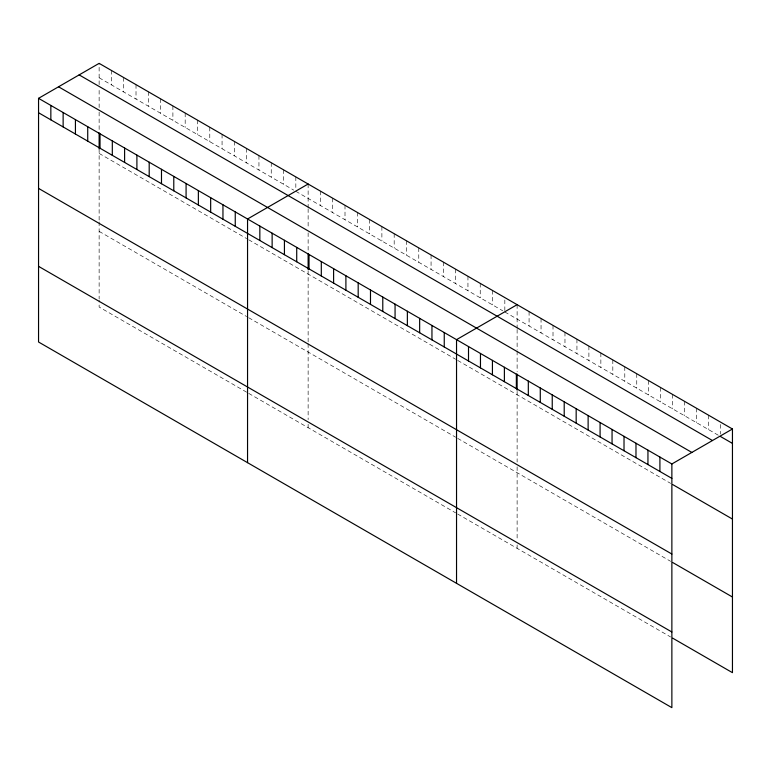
<?xml version="1.0" encoding="UTF-8"?>
<svg xmlns="http://www.w3.org/2000/svg" width="771" height="771" viewBox="0 0 771 771"><rect width="100%" height="100%" fill="white"/><g stroke="black" fill="none" stroke-linecap="round" stroke-linejoin="round"><path stroke-width="0.58" stroke-dasharray="3.85 2.89" d="M99.131 84.637L99.131 63.357M99.131 77.765L293.78 190.148M295.833 191.324L502.779 310.809M504.832 311.985L718.495 435.345M99.131 153.419L246.653 238.596M248.705 239.781L455.651 359.257M457.704 360.442L670.645 483.378M99.131 231.367L246.653 316.544M248.705 317.729L455.651 437.205M457.704 438.391L670.645 561.327M246.653 392.198L99.131 307.031L99.131 300.15M248.705 393.383L455.651 512.86M457.704 514.045L670.645 636.991M720.49 424.493L720.49 434.102M708.52 415.183L708.52 429.592M696.56 408.273L696.56 422.681M684.6 401.373L684.6 415.781M672.64 394.463L672.64 408.871M660.67 387.553L660.67 401.97M648.71 380.652L648.71 395.06M636.75 373.742L636.75 388.15M624.789 366.832L624.789 381.25M612.82 359.932L612.82 374.34M600.86 353.022L600.86 367.43M588.899 346.121L588.899 360.529M576.939 339.211L576.939 353.619M564.97 332.301L564.97 346.709M553.009 325.401L553.009 339.809M541.049 318.49L541.049 332.899M529.079 311.58L529.079 325.998M517.119 304.68L517.119 328.253M517.119 329.4L517.119 350.034M517.119 351.181L517.119 371.815M517.119 391.302L517.119 462.07M517.119 466.792L517.119 540.326M517.119 544.914L517.119 548.354M504.832 299.977L504.832 310.79M492.534 290.484L492.534 304.892M480.237 283.381L480.237 297.789M467.949 276.288L467.949 290.696M455.651 269.185L455.651 283.593M443.354 262.092L443.354 276.5M431.066 254.989L431.066 269.407M418.769 247.896L418.769 262.304M406.481 240.793L406.481 255.211M394.183 233.7L394.183 248.108M381.886 226.597L381.886 241.015M369.598 219.504L369.598 233.912M357.301 212.411L357.301 226.819M345.003 205.308L345.003 219.716M332.715 198.214L332.715 212.623M320.418 191.112L320.418 205.52M308.13 184.018L308.13 207.592M308.13 208.739L308.13 228.226M308.13 232.813L308.13 252.3M308.13 270.64L308.13 342.584M308.13 343.77L308.13 419.665M308.13 424.252L308.13 427.693M295.833 176.916L295.833 188.924M283.535 169.822L283.535 184.23M271.247 162.72L271.247 177.128M258.95 155.626L258.95 170.034M246.653 148.524L246.653 162.932M234.365 141.43L234.365 155.838M222.067 134.327L222.067 148.736M209.779 127.234L209.779 141.642M197.482 120.131L197.482 134.549M185.185 113.038L185.185 127.446M172.897 105.935L172.897 120.353M160.599 98.842L160.599 113.25M148.302 91.739L148.302 106.157M136.014 84.646L136.014 99.054M123.717 77.543L123.717 91.961M111.429 70.45L111.429 84.858M99.131 90.371L99.131 107.564M99.131 112.152L99.131 131.639M99.131 148.832L99.131 220.737M99.131 221.923L99.131 299.003"/><path stroke-width="1.16" d="M38.55 98.331L671.869 463.969L671.869 707.643L38.55 342.006L38.55 98.331L99.131 63.357L732.45 428.994L732.45 672.669L672.64 638.137M308.13 184.018L247.549 218.993L247.549 462.667M517.119 304.68L456.538 339.654L456.538 583.329M671.869 463.969L732.45 428.994M720.49 436.502L732.45 443.402M79.143 74.893L712.462 440.54M58.538 86.786L691.857 452.432M38.55 112.739L671.869 478.386M672.64 484.535L732.45 519.066M38.55 188.394L671.869 554.041M672.64 562.483L732.45 597.014M38.55 266.342L671.869 631.989M659.909 457.068L659.909 471.476M647.948 450.158L647.948 464.566M635.979 443.248L635.979 457.666M624.018 436.347L624.018 450.756M612.058 429.437L612.058 443.845M600.089 422.537L600.089 436.945M588.128 415.627L588.128 430.035M576.168 408.717L576.168 423.125M564.208 401.816L564.208 416.224M552.238 394.906L552.238 409.314M540.278 387.996L540.278 402.414M528.318 381.096L528.318 395.504M517.119 374.108L517.119 390.155M516.358 374.186L516.358 388.594M504.388 367.275L504.388 381.693M492.428 360.375L492.428 374.783M480.468 353.465L480.468 367.873M468.508 346.565L468.508 360.973M444.25 332.552L444.25 346.969M431.953 325.458L431.953 339.866M419.655 318.356L419.655 332.773M407.367 311.262L407.367 325.67M395.07 304.16L395.07 318.577M382.782 297.066L382.782 311.474M370.485 289.973L370.485 304.381M358.187 282.87L358.187 297.278M345.9 275.777L345.9 290.185M333.602 268.674L333.602 283.082M321.305 261.581L321.305 275.989M309.017 254.478L309.017 268.886M308.13 253.447L308.13 269.493M296.719 247.385L296.719 261.793M284.432 240.282L284.432 254.69M272.134 233.189L272.134 247.597M259.837 226.086L259.837 240.494M235.251 211.89L235.251 226.298M222.954 204.797L222.954 219.205M210.666 197.694L210.666 212.112M198.369 190.601L198.369 205.009M186.081 183.498L186.081 197.916M173.783 176.405L173.783 190.813M161.486 169.302L161.486 183.72M149.198 162.209L149.198 176.617M136.901 155.116L136.901 169.524M124.603 148.013L124.603 162.421M112.315 140.92L112.315 155.328M100.018 133.817L100.018 148.225M99.131 132.785L99.131 148.832M87.73 126.723L87.73 141.132M75.433 119.621L75.433 134.029M63.135 112.527L63.135 126.936M50.847 105.425L50.847 119.833"/></g></svg>
